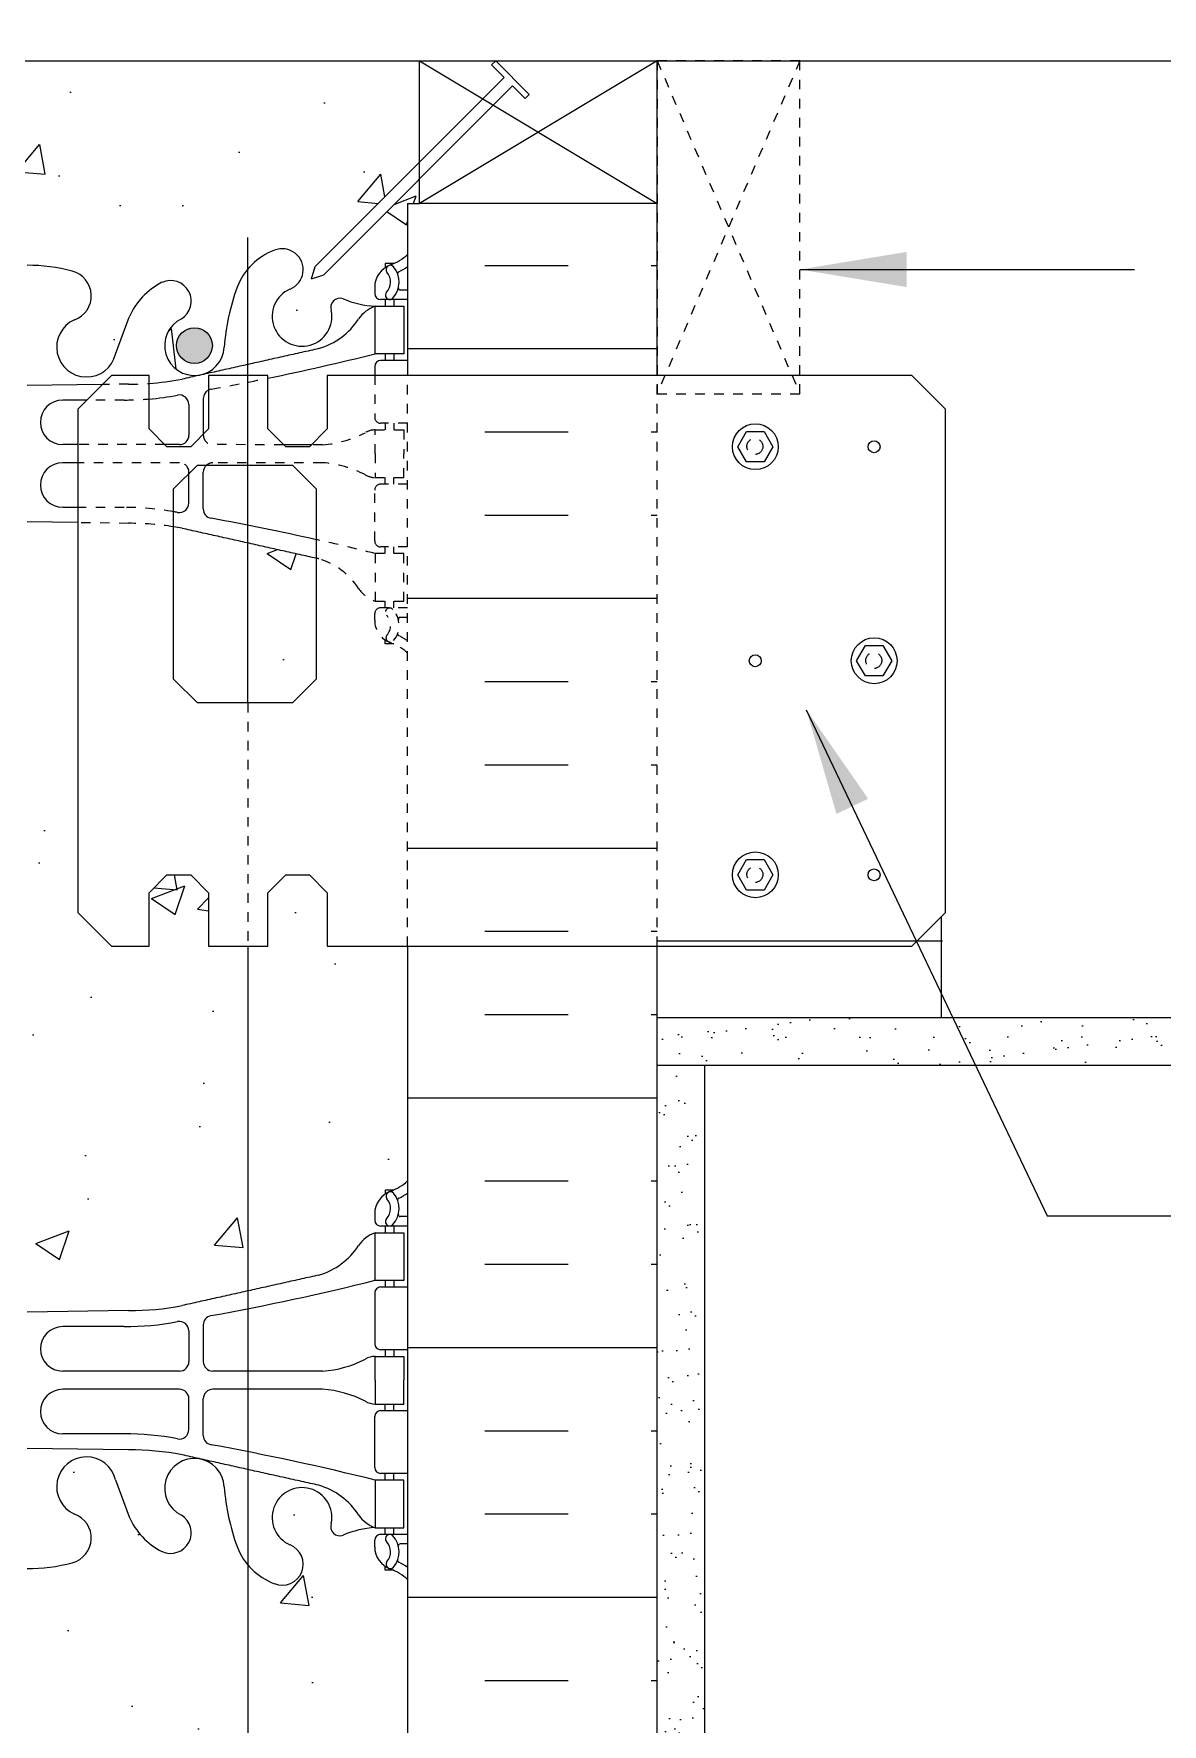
# Model space of a CAD drawing. Header units: inches. Extents: x -46.4 to 2.8, y 130.3 to 208.3.
# Drawn here: x -20.28 to -8.41, y 151.99 to 169.75 of the extents above; entities that cross this region are included whole.
import ezdxf

# ---------------------------------------------------------------- set-up
doc = ezdxf.new("R2010")
doc.units = ezdxf.units.IN
doc.header["$LTSCALE"] = 0.5
doc.header["$MEASUREMENT"] = 0
doc.linetypes.add('DASHED2', pattern=[0.375, 0.25, -0.125])
doc.linetypes.add('HIDDEN2', pattern=[0.1875, 0.125, -0.0625])
for name, color, linetype in [('HATCH', 12, 'Continuous'), ('Hidden2', 12, 'HIDDEN2'), ('LINE18', 9, 'Continuous'), ('line25', 2, 'Continuous'), ('LINE3', 3, 'Continuous'), ('LINE50', 5, 'Continuous'), ('LINE9', 9, 'Continuous'), ('TEXT', 4, 'Continuous'), ('Web_Edge', 9, 'Continuous')]:
    doc.layers.add(name, color=color, linetype=linetype)
doc.styles.add('DIM', font='romans.shx', dxfattribs={"width": 0.7})
doc.dimstyles.new('ext_12', dxfattribs={"dimscale": 12, "dimtxt": 0.09375, "dimasz": 0.09375, "dimexe": 0.09375, "dimexo": 0.0625, "dimgap": 0.0625, "dimtad": 1, "dimdec": 1, "dimzin": 3, "dimdsep": 46, "dimlunit": 4, "dimtxsty": 'DIM', "dimcen": 0.09, "dimdle": 0.09375, "dimclrt": 4, "dimadec": 0, "dimazin": 0, "dimtfac": 1, "dimtdec": 1, "dimtmove": 2, "dimatfit": 3, "dimfxl": 1, "dimfrac": 2, "dimtolj": 1, "dimtzin": 0, "dimarcsym": 0})

msp = doc.modelspace()

# ---------------------------------------------------------------- hatches: boundary and pattern name
at = {"layer": 'HATCH'}
h = msp.add_hatch(dxfattribs=at)
h.set_pattern_fill('AR-CONC', color=256, scale=0.5)
edge = h.paths.add_edge_path()
edge.add_line((-16.348, 207.33), (-19.285, 207.33))
edge.add_line((-19.285, 207.33), (-20.285, 206.33))
edge.add_line((-20.285, 206.33), (-20.285, 208.33))
edge.add_line((-20.285, 208.33), (-21.285, 207.33))
edge.add_line((-21.285, 207.33), (-24.348, 207.33))
edge.add_line((-24.348, 207.33), (-24.348, 204.557))
edge.add_arc((-24.002, 204.918), 0.5, 226.2109, 246.4218)
edge.add_line((-24.202, 204.46), (-24.112, 204.46))
edge.add_line((-24.112, 204.46), (-24.112, 204.418))
edge.add_arc((-24.252, 204.211), 0.25, 0, 55.9442, ccw=False)
edge.add_line((-24.002, 204.211), (-24.002, 204.143))
edge.add_arc((-24.064, 204.143), 0.0625, -90, 0, ccw=False)
edge.add_line((-24.064, 204.081), (-24.112, 204.081))
edge.add_line((-24.112, 204.081), (-24.112, 204.011))
edge.add_line((-24.112, 204.011), (-24.007, 204.011))
edge.add_arc((-24.129, 203.668), 0.364, 34.9775, 70.3387, ccw=False)
edge.add_arc((-23.206, 204.279), 0.743, 212.7919, 253.8107)
edge.add_spline(control_points=[(-23.413, 203.565), (-21.976, 203.245)], knot_values=[0, 0, 1, 1], degree=1, periodic=0)
edge.add_arc((-21.419, 206.177), 2.984, 259.2546, 270.0995)
edge.add_line((-21.414, 203.193), (-20.348, 203.177))
edge.add_line((-20.348, 203.177), (-19.281, 203.193))
edge.add_arc((-19.276, 206.177), 2.984, 269.9005, 280.7454)
edge.add_spline(control_points=[(-18.72, 203.245), (-17.282, 203.565)], knot_values=[0, 0, 1, 1], degree=1, periodic=0)
edge.add_arc((-17.489, 204.279), 0.743, 286.1893, 327.2081)
edge.add_arc((-16.566, 203.668), 0.364, 109.6613, 145.0225, ccw=False)
edge.add_line((-16.689, 204.011), (-16.584, 204.011))
edge.add_line((-16.584, 204.011), (-16.584, 204.081))
edge.add_line((-16.584, 204.081), (-16.631, 204.081))
edge.add_arc((-16.631, 204.143), 0.0625, 180, 270, ccw=False)
edge.add_line((-16.694, 204.143), (-16.694, 204.211))
edge.add_arc((-16.444, 204.211), 0.25, 124.0558, 180, ccw=False)
edge.add_line((-16.584, 204.418), (-16.584, 204.46))
edge.add_line((-16.584, 204.46), (-16.494, 204.46))
edge.add_arc((-16.694, 204.918), 0.5, 293.5782, 313.7891)
edge.add_line((-16.348, 204.557), (-16.348, 207.33))
h.paths.add_polyline_path([(-16.348, 200.365, 0.088416), (-16.494, 200.462), (-16.584, 200.462), (-16.584, 200.504, -0.249069), (-16.694, 200.711), (-16.694, 200.778, -0.414214), (-16.631, 200.841), (-16.584, 200.841), (-16.584, 200.911), (-16.689, 200.911, 0.087457), (-17.026, 200.832, -0.638777), (-17.151, 200.956, 2.087231), (-17.585, 200.731, -1), (-17.748, 200.322, -0.21345), (-18.14, 200.711, -0.068226), (-18.276, 201.339, 1.753171), (-18.727, 201.043, -0.940793), (-18.93, 200.659, -0.173075), (-19.276, 201.026), (-19.419, 201.413, 1.612474), (-19.85, 201.053, -0.734872), (-19.874, 200.542, -0.068475), (-20.348, 200.48, -0.068475), (-20.822, 200.542, -0.734872), (-20.845, 201.053, 1.612474), (-21.276, 201.413), (-21.419, 201.026, -0.173075), (-21.765, 200.659, -0.940793), (-21.969, 201.043, 1.753171), (-22.419, 201.339, -0.068226), (-22.555, 200.711, -0.21345), (-22.947, 200.322, -1), (-23.111, 200.731, 2.087231), (-23.545, 200.956, -0.638777), (-23.67, 200.832, 0.087457), (-24.007, 200.911), (-24.112, 200.911), (-24.112, 200.841), (-24.064, 200.841, -0.414214), (-24.002, 200.778), (-24.002, 200.711, -0.249069), (-24.112, 200.504), (-24.112, 200.462), (-24.202, 200.462, 0.088416), (-24.348, 200.365), (-24.348, 198.33), (-24.348, 196.296, 0.088416), (-24.202, 196.199), (-24.112, 196.199), (-24.112, 196.157, -0.249069), (-24.002, 195.95), (-24.002, 195.882, -0.414214), (-24.064, 195.82), (-24.112, 195.82), (-24.112, 195.75), (-24.007, 195.75, 0.087457), (-23.67, 195.828, -0.638777), (-23.545, 195.705, 2.087231), (-23.111, 195.93, -1), (-22.947, 196.338, -0.21345), (-22.555, 195.949, -0.068226), (-22.419, 195.321, 1.753171), (-21.969, 195.618, -0.940793), (-21.765, 196.001, -0.173075), (-21.419, 195.634), (-21.276, 195.248, 1.612474), (-20.845, 195.607, -0.734872), (-20.822, 196.118, -0.068475), (-20.348, 196.18, -0.068475), (-19.874, 196.118, -0.734872), (-19.85, 195.607, 1.612474), (-19.419, 195.248), (-19.276, 195.634, -0.173075), (-18.93, 196.001, -0.940793), (-18.727, 195.618, 1.753171), (-18.276, 195.321, -0.068226), (-18.14, 195.949, -0.21345), (-17.748, 196.338, -1), (-17.585, 195.93, 2.087231), (-17.151, 195.705, -0.638777), (-17.026, 195.828, 0.087457), (-16.689, 195.75), (-16.584, 195.75), (-16.584, 195.82), (-16.631, 195.82, -0.414214), (-16.694, 195.882), (-16.694, 195.95, -0.249069), (-16.584, 196.157), (-16.584, 196.199), (-16.494, 196.199, 0.088416), (-16.348, 196.296), (-16.348, 198.33)])
edge = h.paths.add_edge_path()
edge.add_arc((-16.694, 191.743), 0.5, 46.2109, 66.4218)
edge.add_line((-16.494, 192.201), (-16.584, 192.201))
edge.add_line((-16.584, 192.201), (-16.584, 192.243))
edge.add_arc((-16.444, 192.45), 0.25, 180, 235.9442, ccw=False)
edge.add_line((-16.694, 192.45), (-16.694, 192.517))
edge.add_arc((-16.631, 192.517), 0.0625, 90, 180, ccw=False)
edge.add_line((-16.631, 192.58), (-16.584, 192.58))
edge.add_line((-16.584, 192.58), (-16.584, 192.65))
edge.add_line((-16.584, 192.65), (-16.689, 192.65))
edge.add_arc((-16.566, 192.992), 0.364, 214.9775, 250.3387, ccw=False)
edge.add_arc((-17.489, 192.381), 0.743, 32.7919, 73.8107)
edge.add_spline(control_points=[(-17.282, 193.095), (-18.72, 193.416)], knot_values=[0, 0, 1, 1], degree=1, periodic=0)
edge.add_arc((-19.276, 190.484), 2.984, 79.2546, 90.0995)
edge.add_line((-19.281, 193.468), (-20.348, 193.484))
edge.add_line((-20.348, 193.484), (-21.414, 193.468))
edge.add_arc((-21.419, 190.484), 2.984, 89.9005, 100.7454)
edge.add_spline(control_points=[(-21.976, 193.416), (-23.413, 193.095)], knot_values=[0, 0, 1, 1], degree=1, periodic=0)
edge.add_arc((-23.206, 192.381), 0.743, 106.1893, 147.2081)
edge.add_arc((-24.129, 192.992), 0.364, 289.6613, 325.0225, ccw=False)
edge.add_line((-24.007, 192.65), (-24.112, 192.65))
edge.add_line((-24.112, 192.65), (-24.112, 192.58))
edge.add_line((-24.112, 192.58), (-24.064, 192.58))
edge.add_arc((-24.064, 192.517), 0.0625, 0, 90, ccw=False)
edge.add_line((-24.002, 192.517), (-24.002, 192.45))
edge.add_arc((-24.252, 192.45), 0.25, 304.0558, 360, ccw=False)
edge.add_line((-24.112, 192.243), (-24.112, 192.201))
edge.add_line((-24.112, 192.201), (-24.202, 192.201))
edge.add_arc((-24.002, 191.743), 0.5, 113.5782, 133.7891)
edge.add_line((-24.348, 192.103), (-24.348, 189.33))
edge.add_line((-24.348, 189.33), (-22.723, 189.33))
edge.add_line((-22.723, 189.33), (-22.723, 189.38))
edge.add_line((-22.723, 189.38), (-20.773, 189.38))
edge.add_arc((-20.773, 189.505), 0.125, 270, 360)
edge.add_line((-20.648, 189.505), (-20.648, 189.58))
edge.add_arc((-20.348, 189.58), 0.3, 0, 180, ccw=False)
edge.add_line((-20.048, 189.58), (-20.048, 189.505))
edge.add_arc((-19.923, 189.505), 0.125, 180, 270)
edge.add_line((-19.923, 189.38), (-17.973, 189.38))
edge.add_line((-17.973, 189.38), (-17.973, 189.33))
edge.add_line((-17.973, 189.33), (-16.348, 189.33))
edge.add_line((-16.348, 189.33), (-16.348, 192.103))
h.paths.add_polyline_path([(-16.223, 169.471), (-24.473, 169.471), (-24.473, 168.405), (-23.377, 167.309), (-23.336, 167.18), (-23.465, 167.22), (-24.473, 168.228), (-24.473, 167.971), (-24.348, 167.971), (-24.348, 167.436, 0.088416), (-24.202, 167.339), (-24.112, 167.339), (-24.112, 167.297, -0.249069), (-24.002, 167.09), (-24.002, 167.023, -0.414214), (-24.064, 166.96), (-24.112, 166.96), (-24.112, 166.89), (-24.007, 166.89, 0.087457), (-23.67, 166.969, -0.638777), (-23.545, 166.846, 2.087231), (-23.111, 167.07, -1), (-22.947, 167.479, -0.21345), (-22.555, 167.09, -0.068226), (-22.419, 166.462, 1.753171), (-21.969, 166.758, -0.940793), (-21.765, 167.142, -0.173075), (-21.419, 166.775), (-21.276, 166.388, 1.612474), (-20.845, 166.748, -0.734872), (-20.822, 167.259, -0.068475), (-20.348, 167.321, -0.068475), (-19.874, 167.259, -0.734872), (-19.85, 166.748, 1.612474), (-19.419, 166.388), (-19.276, 166.775, -0.173075), (-18.93, 167.142, -0.940793), (-18.727, 166.758, 1.753171), (-18.276, 166.462, -0.068226), (-18.14, 167.09, -0.21345), (-17.748, 167.479, -1), (-17.585, 167.07, 2.087231), (-17.151, 166.846, -0.638777), (-17.026, 166.969, 0.087457), (-16.689, 166.89), (-16.584, 166.89), (-16.584, 166.96), (-16.631, 166.96, -0.414214), (-16.694, 167.023), (-16.694, 167.09, -0.249069), (-16.584, 167.297), (-16.584, 167.339), (-16.494, 167.339, 0.088416), (-16.348, 167.436), (-16.348, 167.971), (-16.223, 167.971), (-16.223, 168.228), (-17.23, 167.22), (-17.359, 167.18), (-17.319, 167.309), (-16.223, 168.405)])
edge = h.paths.add_edge_path()
edge.add_line((-19.817, 164.616), (-20.348, 164.624))
edge.add_line((-20.348, 164.624), (-21.414, 164.608))
edge.add_arc((-21.419, 161.625), 2.984, 89.9005, 100.7454)
edge.add_spline(control_points=[(-21.976, 164.556), (-23.413, 164.236)], knot_values=[0, 0, 1, 1], degree=1, periodic=0)
edge.add_arc((-23.206, 163.522), 0.743, 106.1893, 147.2081)
edge.add_arc((-24.129, 164.133), 0.364, 289.6613, 325.0225, ccw=False)
edge.add_line((-24.007, 163.79), (-24.112, 163.79))
edge.add_line((-24.112, 163.79), (-24.112, 163.72))
edge.add_line((-24.112, 163.72), (-24.064, 163.72))
edge.add_arc((-24.064, 163.658), 0.0625, 0, 90, ccw=False)
edge.add_line((-24.002, 163.658), (-24.002, 163.59))
edge.add_arc((-24.252, 163.59), 0.25, 304.0558, 360, ccw=False)
edge.add_line((-24.112, 163.383), (-24.112, 163.341))
edge.add_line((-24.112, 163.341), (-24.202, 163.341))
edge.add_arc((-24.002, 162.883), 0.5, 113.5782, 133.7891)
edge.add_line((-24.348, 163.244), (-24.348, 157.698))
edge.add_arc((-24.002, 158.059), 0.5, 226.2109, 246.4218)
edge.add_line((-24.202, 157.6), (-24.112, 157.6))
edge.add_line((-24.112, 157.6), (-24.112, 157.559))
edge.add_arc((-24.252, 157.351), 0.25, 0, 55.9442, ccw=False)
edge.add_line((-24.002, 157.351), (-24.002, 157.284))
edge.add_arc((-24.064, 157.284), 0.0625, -90, 0, ccw=False)
edge.add_line((-24.064, 157.221), (-24.112, 157.221))
edge.add_line((-24.112, 157.221), (-24.112, 157.151))
edge.add_line((-24.112, 157.151), (-24.007, 157.151))
edge.add_arc((-24.129, 156.809), 0.364, 34.9775, 70.3387, ccw=False)
edge.add_arc((-23.206, 157.42), 0.743, 212.7919, 253.8107)
edge.add_spline(control_points=[(-23.413, 156.706), (-21.976, 156.386)], knot_values=[0, 0, 1, 1], degree=1, periodic=0)
edge.add_arc((-21.419, 159.317), 2.984, 259.2546, 270.0995)
edge.add_line((-21.414, 156.333), (-20.348, 156.318))
edge.add_line((-20.348, 156.318), (-19.281, 156.333))
edge.add_arc((-19.276, 159.317), 2.984, 269.9005, 280.7454)
edge.add_spline(control_points=[(-18.72, 156.386), (-17.282, 156.706)], knot_values=[0, 0, 1, 1], degree=1, periodic=0)
edge.add_arc((-17.489, 157.42), 0.743, 286.1893, 327.2081)
edge.add_arc((-16.566, 156.809), 0.364, 109.6613, 145.0225, ccw=False)
edge.add_line((-16.689, 157.151), (-16.584, 157.151))
edge.add_line((-16.584, 157.151), (-16.584, 157.221))
edge.add_line((-16.584, 157.221), (-16.631, 157.221))
edge.add_arc((-16.631, 157.284), 0.0625, 180, 270, ccw=False)
edge.add_line((-16.694, 157.284), (-16.694, 157.351))
edge.add_arc((-16.444, 157.351), 0.25, 124.0558, 180, ccw=False)
edge.add_line((-16.584, 157.559), (-16.584, 157.6))
edge.add_line((-16.584, 157.6), (-16.494, 157.6))
edge.add_arc((-16.694, 158.059), 0.5, 293.5782, 313.7891)
edge.add_line((-16.348, 157.698), (-16.348, 160.164))
edge.add_line((-16.348, 160.164), (-17.192, 160.164))
edge.add_line((-17.192, 160.164), (-17.192, 160.726))
edge.add_line((-17.192, 160.726), (-17.379, 160.914))
edge.add_line((-17.379, 160.914), (-17.629, 160.914))
edge.add_line((-17.629, 160.914), (-17.817, 160.726))
edge.add_line((-17.817, 160.726), (-17.817, 160.164))
edge.add_line((-17.817, 160.164), (-18.442, 160.164))
edge.add_line((-18.442, 160.164), (-18.442, 160.726))
edge.add_line((-18.442, 160.726), (-18.629, 160.914))
edge.add_line((-18.629, 160.914), (-18.879, 160.914))
edge.add_line((-18.879, 160.914), (-19.067, 160.726))
edge.add_line((-19.067, 160.726), (-19.067, 160.164))
edge.add_line((-19.067, 160.164), (-19.463, 160.164))
edge.add_line((-19.463, 160.164), (-19.817, 160.517))
edge.add_line((-19.817, 160.517), (-19.817, 164.616))
edge = h.paths.add_edge_path(flags=17)
edge.add_spline(control_points=[(-17.308, 164.241), (-18.72, 164.556)], knot_values=[0.01781, 0.01781, 1, 1], degree=1, periodic=0)
edge.add_arc((-19.276, 161.625), 2.984, 79.2546, 80.9725)
edge.add_line((-18.808, 164.572), (-18.808, 162.971))
edge.add_line((-18.808, 162.971), (-18.558, 162.721))
edge.add_line((-18.558, 162.721), (-17.558, 162.721))
edge.add_line((-17.558, 162.721), (-17.308, 162.971))
edge.add_line((-17.308, 162.971), (-17.308, 164.241))
h.paths.add_polyline_path([(-16.348, 153.505, 0.088416), (-16.494, 153.603), (-16.584, 153.603), (-16.584, 153.644, -0.249069), (-16.694, 153.851), (-16.694, 153.919, -0.414214), (-16.631, 153.981), (-16.584, 153.981), (-16.584, 154.051), (-16.689, 154.051, 0.085348), (-17.018, 153.976, -0.669601), (-17.151, 154.096, 2.087231), (-17.585, 153.871, -1), (-17.748, 153.463, -0.21345), (-18.14, 153.852, -0.068226), (-18.276, 154.48, 1.753171), (-18.727, 154.183, -0.940793), (-18.93, 153.8, -0.173075), (-19.276, 154.167), (-19.419, 154.554, 1.612474), (-19.85, 154.194, -0.734872), (-19.874, 153.683, -0.068475), (-20.348, 153.621, -0.068475), (-20.822, 153.683, -0.734872), (-20.845, 154.194, 1.612474), (-21.276, 154.554), (-21.419, 154.167, -0.173075), (-21.765, 153.8, -0.940793), (-21.969, 154.183, 1.753171), (-22.419, 154.48, -0.068226), (-22.555, 153.852, -0.21345), (-22.947, 153.463, -1), (-23.111, 153.871, 2.087231), (-23.545, 154.096, -0.669601), (-23.677, 153.976, 0.085348), (-24.007, 154.051), (-24.112, 154.051), (-24.112, 153.981), (-24.064, 153.981, -0.414214), (-24.002, 153.919), (-24.002, 153.851, -0.249069), (-24.112, 153.644), (-24.112, 153.603), (-24.202, 153.603, 0.088416), (-24.348, 153.505), (-24.348, 151.471), (-24.348, 149.436, 0.088416), (-24.202, 149.339), (-24.112, 149.339), (-24.112, 149.297, -0.249069), (-24.002, 149.09), (-24.002, 149.023, -0.414214), (-24.064, 148.96), (-24.112, 148.96), (-24.112, 148.89), (-24.007, 148.89, 0.085348), (-23.677, 148.966, -0.669601), (-23.545, 148.846, 2.087231), (-23.111, 149.07, -1), (-22.947, 149.479, -0.21345), (-22.555, 149.09, -0.068226), (-22.419, 148.462, 1.753171), (-21.969, 148.758, -0.940793), (-21.765, 149.142, -0.173075), (-21.419, 148.775), (-21.276, 148.388, 1.612474), (-20.845, 148.748, -0.734872), (-20.822, 149.259, -0.068475), (-20.348, 149.321, -0.068475), (-19.874, 149.259, -0.734872), (-19.85, 148.748, 1.612474), (-19.419, 148.388), (-19.276, 148.775, -0.173075), (-18.93, 149.142, -0.940793), (-18.727, 148.758, 1.753171), (-18.276, 148.462, -0.068226), (-18.14, 149.09, -0.21345), (-17.748, 149.479, -1), (-17.585, 149.07, 2.087231), (-17.151, 148.846, -0.669601), (-17.018, 148.966, 0.085348), (-16.689, 148.89), (-16.584, 148.89), (-16.584, 148.96), (-16.631, 148.96, -0.414214), (-16.694, 149.023), (-16.694, 149.09, -0.249069), (-16.584, 149.297), (-16.584, 149.339), (-16.494, 149.339, 0.088416), (-16.348, 149.436), (-16.348, 151.471)])
h = msp.add_hatch(dxfattribs=at)
h.set_pattern_fill('AR-CONC', color=256, scale=0.5, style=0)
h.paths.add_polyline_path([(-17.192, 160.726), (-17.379, 160.914), (-17.629, 160.914), (-17.817, 160.726), (-17.817, 160.164), (-18.027, 160.164), (-18.027, 158.715), (-17.136, 159.132, 0.291097), (-16.848, 159.585), (-16.848, 160.159), (-16.851, 160.164), (-17.192, 160.164)], flags=17)
h = msp.add_hatch(dxfattribs=at)
h.set_pattern_fill('AR-SAND', color=256, scale=0.25, style=0)
h.set_pattern_definition([(37.5, (-124.8178, 39.0434), (-0.0157483, 0.4817059), [0, -0.38, 0, -0.425, 0, -0.40625]), (7.5, (-124.8178, 39.0434), (0.4424442, 0.7055365), [0, -0.205, 0, -0.3425, 0, -0.13125]), (327.5, (-125.1253, 39.0434), (0.7785355, 0.0014148), [0, -0.125, 0, -0.45, 0, -0.5875]), (317.5, (-125.1253, 39.0434), (0.7515317, 0.219419), [0, -0.0625, 0, -0.295, 0, -0.3375])])
h.paths.add_polyline_path([(-4.31, 158.914), (-4.31, 159.414), (-13.732, 159.414), (-13.732, 158.914)])
h = msp.add_hatch(dxfattribs=at)
h.set_pattern_fill('AR-SAND', color=256, scale=0.25, style=0)
h.set_pattern_definition([(37.5, (53.24594, -24.30398), (-0.01574834, 0.48170594), [0, -0.38, 0, -0.425, 0, -0.40625]), (7.5, (53.24594, -24.304), (0.4424442, 0.7055365), [0, -0.205, 0, -0.3425, 0, -0.13125]), (327.5, (52.93844, -24.30398), (0.7785355, 0.0014148), [0, -0.125, 0, -0.45, 0, -0.5875]), (317.5, (52.93844, -24.304), (0.7515317, 0.219419), [0, -0.0625, 0, -0.295, 0, -0.3375])])
h.paths.add_polyline_path([(-13.223, 158.914), (-13.723, 158.914), (-13.723, 151.471), (-13.723, 143.726), (-13.223, 143.726)])
at = {"layer": 'LINE3'}
for points in [[(-18.402, 166.477, 1), (-18.777, 166.477, 1)], [(-18.777, 166.477, 1), (-18.402, 166.477, 1)]]:
    msp.add_hatch(color=256, dxfattribs=at).paths.add_polyline_path(points)

# ---------------------------------------------------------------- linework, layer by layer
at = {"layer": 'HATCH'}
for p, q in [((-13.723, 169.471), (-16.223, 167.971)), ((-16.223, 169.471), (-13.723, 167.971)), ((-14.66, 167.317), (-15.535, 167.317)), ((-13.723, 167.317), (-13.785, 167.317)), ((-13.723, 166.442), (-16.348, 166.442)), ((-18.027, 165.221), (-18.027, 166.164)), ((-14.66, 165.567), (-15.535, 165.567)), ((-13.723, 165.567), (-13.785, 165.567)), ((-14.66, 164.692), (-15.535, 164.692)), ((-13.723, 164.692), (-13.785, 164.692)), ((-13.723, 163.817), (-16.348, 163.817)), ((-14.66, 162.942), (-15.535, 162.942)), ((-13.723, 162.942), (-13.785, 162.942)), ((-14.66, 162.067), (-15.535, 162.067)), ((-13.723, 162.067), (-13.785, 162.067)), ((-13.723, 161.192), (-16.348, 161.192)), ((-14.66, 160.317), (-15.535, 160.317)), ((-13.723, 160.317), (-13.785, 160.317)), ((-14.66, 159.442), (-15.535, 159.442)), ((-13.723, 159.442), (-13.785, 159.442)), ((-13.723, 158.567), (-16.348, 158.567)), ((-14.66, 157.692), (-15.535, 157.692)), ((-13.723, 157.692), (-13.785, 157.692)), ((-14.66, 156.817), (-15.535, 156.817)), ((-13.723, 156.817), (-13.785, 156.817)), ((-13.723, 155.942), (-16.348, 155.942)), ((-14.66, 155.067), (-15.535, 155.067)), ((-13.723, 155.067), (-13.785, 155.067)), ((-14.66, 154.192), (-15.535, 154.192)), ((-13.723, 154.192), (-13.785, 154.192)), ((-13.723, 153.317), (-16.348, 153.317)), ((-14.66, 152.442), (-15.535, 152.442)), ((-13.723, 152.442), (-13.785, 152.442))]:
    msp.add_line(p, q, dxfattribs=at)
at = {"layer": 'HATCH', "linetype": 'HIDDEN2'}
msp.add_line((-18.027, 162.721), (-18.027, 160.164), dxfattribs=at)
at = {"layer": 'Hidden2'}
for p, q in [((-16.694, 166.164), (-16.694, 165.723)), ((-19.281, 166.072), (-19.559, 166.068)), ((-19.328, 165.904), (-19.723, 165.904)), ((-16.348, 165.66), (-16.631, 165.66)), ((-16.584, 165.66), (-16.584, 165.59)), ((-16.494, 165.66), (-16.494, 165.59)), ((-18.901, 165.436), (-19.817, 165.436)), ((-17.651, 165.435), (-18.396, 165.436)), ((-17.241, 165.435), (-17.358, 165.435)), ((-18.748, 165.245), (-19.817, 165.245)), ((-17.241, 165.246), (-18.396, 165.245)), ((-16.584, 165.02), (-16.584, 165.09)), ((-16.494, 165.02), (-16.494, 165.09)), ((-16.694, 164.423), (-16.694, 164.958)), ((-16.348, 165.02), (-16.631, 165.02)), ((-19.328, 164.776), (-19.817, 164.776)), ((-19.281, 164.608), (-19.817, 164.616)), ((-16.348, 164.36), (-16.631, 164.36)), ((-16.584, 164.29), (-16.584, 164.36)), ((-16.494, 164.29), (-16.494, 164.36)), ((-16.694, 163.59), (-16.694, 163.658)), ((-16.348, 163.72), (-16.631, 163.72)), ((-16.584, 163.72), (-16.584, 163.79)), ((-16.494, 163.72), (-16.494, 163.79)), ((-16.348, 163.62), (-16.426, 163.62)), ((-16.584, 163.341), (-16.584, 163.383)), ((-16.494, 163.341), (-16.584, 163.341))]:
    msp.add_line(p, q, dxfattribs=at)
at = {"layer": 'Hidden2', "linetype": 'HIDDEN2'}
msp.add_line((-18.027, 162.721), (-18.027, 160.164), dxfattribs=at)
at = {"layer": 'Hidden2'}
for points in [[(-16.689, 165.34), (-16.689, 165.59), (-16.389, 165.59), (-16.389, 165.34)], [(-16.689, 165.34), (-16.689, 165.09), (-16.389, 165.09), (-16.389, 165.34)]]:
    msp.add_lwpolyline(points, dxfattribs=at)
msp.add_lwpolyline([(-16.389, 164.29), (-16.689, 164.29), (-16.689, 163.79), (-16.389, 163.79)], close=True, dxfattribs=at)
for centre, radius, start, end in [((-19.274, 168.996), 2.924, 269.8585, 274.0621), ((-23.497, 193.811), 28.253, 280.3657, 281.599), ((-19.323, 168.881), 2.976, 269.8942, 274.9391), ((-16.631, 165.723), 0.0625, 180, 270), ((-18.396, 165.536), 0.0999, 179.966, 269.9953), ((-17.326, 166.591), 1.16, 274.1968, 297.4156), ((-16.685, 165.372), 0.219, 91.08, 119.5063), ((-18.748, 165.145), 0.1, 0, 90), ((-18.396, 165.145), 0.1, 90.0388, 130.641), ((-17.326, 164.089), 1.16, 62.5844, 85.8032), ((-16.685, 165.309), 0.219, 240.4937, 268.92), ((-16.631, 164.958), 0.0625, 90, 180), ((-19.323, 161.792), 2.984, 80.051, 90.0995), ((-19.276, 161.625), 2.984, 80.9725, 90.0995), ((-23.499, 136.862), 28.262, 76.0554, 77.3449), ((-16.631, 164.423), 0.0625, 180, 270), ((-17.489, 163.522), 0.743, 32.7919, 73.8107), ((-16.566, 164.133), 0.364, 214.9775, 250.3387), ((-16.631, 163.658), 0.0625, 90, 180), ((-16.536, 163.674), 0.045, 42.4609, 222.4609), ((-16.687, 163.536), 0.25, 320.1145, 42.4609), ((-16.444, 163.59), 0.25, 180, 250.5288), ((-16.687, 163.536), 0.16, 320.0001, 42.4609), ((-16.426, 163.601), 0.0196, 89.4032, 195.4901), ((-16.53, 163.405), 0.045, 141.448, 319.1879), ((-16.694, 162.883), 0.5, 46.2109, 70.5288), ((-16.432, 163.446), 0.021, 163.464, 243.9957), ((-16.694, 162.883), 0.6, 54.7832, 65.0748)]:
    msp.add_arc(centre, radius, start, end, dxfattribs=at)
msp.add_open_spline([(-17.282, 164.236), (-17.308, 164.241)], degree=1, dxfattribs=at)
at = {"layer": 'LINE18'}
for p, q in [((-15.421, 169.471), (-15.465, 169.427)), ((-15.333, 169.294), (-17.319, 167.309)), ((-15.245, 169.206), (-17.23, 167.22)), ((-15.068, 169.118), (-15.112, 169.074)), ((-17.359, 167.18), (-17.319, 167.309)), ((-17.359, 167.18), (-17.23, 167.22))]:
    msp.add_line(p, q, dxfattribs=at)
for points in [[(-15.333, 169.294), (-15.465, 169.427)], [(-15.068, 169.118), (-15.421, 169.471)], [(-15.245, 169.206), (-15.112, 169.074)]]:
    msp.add_lwpolyline(points, dxfattribs=at)
at = {"layer": 'line25'}
for p, q in [((-16.348, 167.971), (-16.348, 166.164)), ((-16.348, 167.971), (-16.223, 167.971)), ((-10.732, 159.414), (-10.732, 160.477)), ((-16.348, 160.164), (-16.348, 151.471)), ((-13.723, 160.221), (-10.723, 160.221)), ((-13.732, 159.414), (-4.31, 159.414))]:
    msp.add_line(p, q, dxfattribs=at)
for points in [[(-19.817, 165.81), (-19.817, 160.517), (-19.463, 160.164), (-19.067, 160.164), (-19.067, 160.726), (-18.879, 160.914), (-18.629, 160.914), (-18.442, 160.726), (-18.442, 160.164), (-17.817, 160.164), (-17.817, 160.726), (-17.629, 160.914), (-17.379, 160.914), (-17.192, 160.726), (-17.192, 160.164), (-11.045, 160.164), (-10.692, 160.517), (-10.692, 165.81), (-11.045, 166.164), (-17.192, 166.164), (-17.192, 165.601), (-17.379, 165.414), (-17.629, 165.414), (-17.817, 165.601), (-17.817, 166.164), (-18.442, 166.164), (-18.442, 165.601), (-18.629, 165.414), (-18.879, 165.414), (-19.067, 165.601), (-19.067, 166.164), (-19.463, 166.164)], [(-18.558, 162.721), (-18.808, 162.971), (-18.808, 164.971), (-18.558, 165.221), (-17.558, 165.221), (-17.308, 164.971), (-17.308, 162.971), (-17.558, 162.721)]]:
    msp.add_lwpolyline(points, close=True, dxfattribs=at)
at = {"layer": 'LINE3'}
for p, q in [((-18.027, 166.164), (-18.027, 167.614)), ((-18.027, 162.721), (-18.027, 165.221)), ((-18.027, 160.164), (-18.027, 143.726))]:
    msp.add_line(p, q, dxfattribs=at)
msp.add_circle((-18.589, 166.477), 0.188, dxfattribs=at)
msp.add_circle((-18.589, 166.477), 0.188, dxfattribs=at)
at = {"layer": 'LINE50'}
for p, q in [((-29.473, 169.471), (-13.723, 169.471)), ((-13.723, 169.471), (-4.301, 169.471)), ((-13.723, 166.164), (-13.723, 167.971)), ((-13.723, 151.471), (-13.723, 160.164))]:
    msp.add_line(p, q, dxfattribs=at)
at = {"layer": 'LINE9'}
for p, q in [((-16.223, 167.971), (-16.223, 169.471)), ((-13.723, 167.971), (-13.723, 169.471)), ((-13.723, 167.971), (-16.223, 167.971)), ((-13.732, 158.914), (-4.31, 158.914)), ((-13.223, 143.726), (-13.223, 158.914))]:
    msp.add_line(p, q, dxfattribs=at)
at = {"layer": 'LINE9', "linetype": 'HIDDEN2'}
for p, q in [((-13.723, 169.471), (-12.223, 165.971)), ((-12.223, 169.471), (-13.723, 165.971)), ((-16.348, 160.164), (-16.348, 166.164)), ((-13.723, 160.164), (-13.723, 166.164))]:
    msp.add_line(p, q, dxfattribs=at)
msp.add_lwpolyline([(-13.723, 165.971), (-12.223, 165.971), (-12.223, 169.471), (-13.723, 169.471)], close=True, dxfattribs=at)
at = {"layer": 'LINE9'}
for points in [[(-12.599, 165.574), (-12.507, 165.414), (-12.599, 165.254), (-12.784, 165.254), (-12.876, 165.414), (-12.784, 165.574)], [(-11.349, 163.324), (-11.257, 163.164), (-11.349, 163.004), (-11.534, 163.004), (-11.626, 163.164), (-11.534, 163.324)], [(-12.599, 161.074), (-12.507, 160.914), (-12.599, 160.754), (-12.784, 160.754), (-12.876, 160.914), (-12.784, 161.074)]]:
    msp.add_lwpolyline(points, close=True, dxfattribs=at)
for centre, radius in [((-12.691, 165.414), 0.241), ((-11.442, 165.414), 0.0625), ((-11.441, 163.164), 0.241), ((-12.692, 163.164), 0.0625), ((-12.691, 160.914), 0.241), ((-11.442, 160.914), 0.0625)]:
    msp.add_circle(centre, radius, dxfattribs=at)
at = {"layer": 'LINE9', "linetype": 'DASHED2'}
for centre in [(-12.696, 165.417), (-11.446, 163.167), (-12.696, 160.917)]:
    msp.add_circle(centre, 0.0843, dxfattribs=at)
at = {"layer": 'Web_Edge'}
for p, q in [((-16.494, 167.339), (-16.584, 167.339)), ((-16.584, 167.339), (-16.584, 167.297)), ((-16.694, 167.09), (-16.694, 167.023)), ((-16.348, 167.06), (-16.426, 167.06)), ((-16.348, 166.96), (-16.631, 166.96)), ((-16.584, 166.96), (-16.584, 166.89)), ((-16.494, 166.96), (-16.494, 166.89)), ((-19.419, 166.388), (-19.276, 166.775)), ((-16.348, 166.32), (-16.631, 166.32)), ((-16.584, 166.39), (-16.584, 166.32)), ((-16.494, 166.39), (-16.494, 166.32)), ((-16.694, 166.258), (-16.694, 166.164)), ((-19.559, 166.068), (-20.348, 166.056)), ((-19.723, 165.904), (-19.975, 165.904)), ((-18.648, 165.858), (-18.648, 165.536)), ((-18.496, 165.92), (-18.496, 165.547)), ((-19.817, 165.7), (-19.817, 165.699)), ((-19.817, 165.436), (-19.975, 165.436)), ((-18.748, 165.436), (-18.901, 165.436)), ((-18.496, 165.547), (-18.496, 165.536)), ((-17.358, 165.435), (-17.651, 165.435)), ((-19.817, 165.245), (-19.975, 165.245)), ((-18.648, 165.13), (-18.648, 165.145)), ((-18.648, 164.822), (-18.648, 165.13)), ((-18.496, 164.76), (-18.496, 165.145)), ((-19.817, 164.776), (-19.975, 164.776)), ((-19.817, 164.616), (-20.348, 164.624)), ((-16.494, 157.6), (-16.584, 157.6)), ((-16.584, 157.6), (-16.584, 157.559)), ((-16.694, 157.351), (-16.694, 157.284)), ((-16.348, 157.321), (-16.426, 157.321)), ((-16.348, 157.221), (-16.631, 157.221)), ((-16.584, 157.221), (-16.584, 157.151)), ((-16.494, 157.221), (-16.494, 157.151)), ((-16.348, 156.581), (-16.631, 156.581)), ((-16.584, 156.651), (-16.584, 156.581)), ((-16.494, 156.651), (-16.494, 156.581)), ((-16.694, 156.519), (-16.694, 155.984)), ((-19.281, 156.333), (-20.348, 156.318)), ((-19.328, 156.165), (-19.975, 156.165)), ((-18.648, 156.119), (-18.648, 155.797)), ((-18.496, 156.182), (-18.496, 155.797)), ((-16.348, 155.921), (-16.631, 155.921)), ((-16.584, 155.921), (-16.584, 155.851)), ((-16.494, 155.921), (-16.494, 155.851)), ((-18.748, 155.697), (-19.975, 155.697)), ((-17.241, 155.696), (-18.396, 155.697)), ((-18.748, 155.506), (-19.975, 155.506)), ((-17.241, 155.507), (-18.396, 155.506)), ((-18.648, 155.083), (-18.648, 155.406)), ((-18.496, 155.021), (-18.496, 155.406)), ((-16.584, 155.281), (-16.584, 155.351)), ((-16.494, 155.281), (-16.494, 155.351)), ((-16.694, 154.684), (-16.694, 155.219)), ((-16.348, 155.281), (-16.631, 155.281)), ((-19.328, 155.038), (-19.975, 155.038)), ((-19.281, 154.87), (-20.348, 154.885)), ((-16.348, 154.621), (-16.631, 154.621)), ((-16.584, 154.551), (-16.584, 154.621)), ((-16.494, 154.551), (-16.494, 154.621)), ((-19.419, 154.554), (-19.276, 154.167)), ((-16.694, 153.851), (-16.694, 153.919)), ((-16.348, 153.981), (-16.631, 153.981)), ((-16.584, 153.981), (-16.584, 154.051)), ((-16.494, 153.981), (-16.494, 154.051)), ((-16.348, 153.881), (-16.426, 153.881)), ((-16.584, 153.603), (-16.584, 153.644)), ((-16.494, 153.603), (-16.584, 153.603))]:
    msp.add_line(p, q, dxfattribs=at)
for points in [[(-16.389, 166.39), (-16.689, 166.39), (-16.689, 166.89), (-16.389, 166.89)], [(-16.389, 156.651), (-16.689, 156.651), (-16.689, 157.151), (-16.389, 157.151)], [(-16.389, 154.551), (-16.689, 154.551), (-16.689, 154.051), (-16.389, 154.051)]]:
    msp.add_lwpolyline(points, close=True, dxfattribs=at)
for points in [[(-16.689, 155.601), (-16.689, 155.851), (-16.389, 155.851), (-16.389, 155.601)], [(-16.689, 155.601), (-16.689, 155.351), (-16.389, 155.351), (-16.389, 155.601)]]:
    msp.add_lwpolyline(points, dxfattribs=at)
for centre, radius, start, end in [((-17.509, 166.846), 0.677, 110.6803, 158.8761), ((-17.666, 167.275), 0.22, 291.8037, 111.8037), ((-16.694, 167.797), 0.5, 289.4712, 313.7891), ((-20.336, 165.567), 1.754, 74.7082, 90.3771), ((-19.942, 167), 0.268, 289.9662, 75.2108), ((-16.444, 167.09), 0.25, 109.4712, 180), ((-16.53, 167.276), 0.045, 40.8121, 218.552), ((-16.687, 167.145), 0.16, 317.5391, 39.9999), ((-16.687, 167.145), 0.25, 317.5391, 39.8855), ((-16.432, 167.234), 0.021, 116.0043, 196.536), ((-16.694, 167.797), 0.6, 294.9252, 305.2168), ((-18.59, 166.474), 0.75, 117.0295, 156.3062), ((-18.84, 166.944), 0.217, 301.463, 114.4736), ((-15.918, 166.281), 2.365, 159.9985, 175.6105), ((-17.458, 166.784), 0.314, 113.8084, 11.4114), ((-16.536, 167.006), 0.045, 137.5391, 317.5391), ((-16.426, 167.08), 0.0196, 164.5099, 270.5968), ((-17.06, 166.878), 0.0968, 69.5669, 199.8449), ((-16.634, 167.886), 0.997, 246.8533, 266.8462), ((-16.566, 166.548), 0.364, 109.6613, 145.0225), ((-16.631, 167.023), 0.0625, 180, 270), ((-19.724, 166.461), 0.314, 113.8084, 346.5854), ((-18.589, 166.477), 0.314, 116.0652, 357.2643), ((-17.489, 167.159), 0.743, 286.1893, 327.2081), ((-23.497, 193.811), 28.253, 281.599, 283.9448), ((-16.631, 166.258), 0.0625, 90, 180), ((-19.276, 169.056), 2.984, 274.02, 280.7454), ((-18.396, 165.92), 0.1, 117.3612, 180), ((-18.396, 165.92), 0.1, 100.3657, 117.3612), ((-19.975, 165.67), 0.234, 90, 270), ((-19.323, 168.888), 2.984, 274.9328, 280.7454), ((-18.748, 165.858), 0.1, 0, 100.7454), ((-18.748, 165.536), 0.1, 270, 0), ((-19.975, 165.011), 0.234, 90, 270), ((-18.396, 165.145), 0.1, 130.641, 180), ((-19.323, 161.792), 2.984, 79.2546, 80.051), ((-18.748, 164.822), 0.1, 259.2546, 0), ((-18.396, 164.76), 0.1, 180, 259.6343), ((-19.276, 161.625), 2.984, 79.2546, 80.9725), ((-23.497, 136.87), 28.253, 77.3451, 79.6343), ((-16.694, 158.059), 0.5, 289.4712, 313.7891), ((-16.444, 157.351), 0.25, 109.4712, 180), ((-16.53, 157.537), 0.045, 40.8121, 218.552), ((-16.687, 157.406), 0.16, 317.5391, 39.9999), ((-16.687, 157.406), 0.25, 317.5391, 39.8855), ((-16.432, 157.496), 0.021, 116.0043, 196.536), ((-16.694, 158.059), 0.6, 294.9252, 305.2168), ((-16.631, 157.284), 0.0625, 180, 270), ((-16.536, 157.268), 0.045, 137.5391, 317.5391), ((-16.426, 157.341), 0.0196, 164.5099, 270.5968), ((-16.566, 156.809), 0.364, 109.6613, 145.0225), ((-17.489, 157.42), 0.743, 286.1893, 327.2081), ((-23.497, 184.072), 28.253, 280.3657, 283.9448), ((-16.631, 156.519), 0.0625, 90, 180), ((-19.276, 159.317), 2.984, 269.9005, 280.7454), ((-19.323, 159.149), 2.984, 269.9005, 280.7454), ((-18.748, 156.119), 0.1, 0, 100.7454), ((-18.396, 156.182), 0.1, 100.3657, 180), ((-19.975, 155.931), 0.234, 90, 270), ((-16.685, 155.633), 0.219, 91.08, 119.5063), ((-16.631, 155.984), 0.0625, 180, 270), ((-18.748, 155.797), 0.1, 270, 0), ((-18.396, 155.797), 0.1, 180, 269.9612), ((-17.326, 156.853), 1.16, 274.1968, 297.4156), ((-19.975, 155.272), 0.234, 90, 270), ((-18.748, 155.406), 0.1, 0, 90), ((-18.396, 155.406), 0.1, 90.0388, 180), ((-17.326, 154.35), 1.16, 62.5844, 85.8032), ((-16.685, 155.57), 0.219, 240.4937, 268.92), ((-16.631, 155.219), 0.0625, 90, 180), ((-19.323, 152.054), 2.984, 79.2546, 90.0995), ((-18.748, 155.083), 0.1, 259.2546, 0), ((-18.396, 155.021), 0.1, 180, 259.6343), ((-19.724, 154.481), 0.314, 13.4146, 246.1916), ((-19.276, 151.886), 2.984, 79.2546, 90.0995), ((-18.589, 154.465), 0.314, 2.7357, 243.9348), ((-23.497, 127.131), 28.253, 76.0552, 79.6343), ((-16.631, 154.684), 0.0625, 180, 270), ((-15.918, 154.661), 2.365, 184.3895, 200.0015), ((-17.458, 154.158), 0.314, 348.5886, 246.1916), ((-17.489, 153.783), 0.743, 32.7919, 73.8107), ((-19.942, 153.942), 0.268, 284.7892, 70.0338), ((-18.59, 154.468), 0.75, 203.6938, 242.9705), ((-18.84, 153.998), 0.217, 245.5264, 58.537), ((-17.06, 154.063), 0.0968, 160.1551, 290.4331), ((-16.566, 154.394), 0.364, 214.9775, 250.3387), ((-16.634, 153.056), 0.997, 93.1538, 113.1467), ((-16.631, 153.919), 0.0625, 90, 180), ((-16.536, 153.935), 0.045, 42.4609, 222.4609), ((-16.687, 153.797), 0.16, 320.0001, 42.4609), ((-16.687, 153.797), 0.25, 320.1145, 42.4609), ((-16.426, 153.862), 0.0196, 89.4032, 195.4901), ((-17.509, 154.096), 0.677, 201.1239, 249.3197), ((-17.666, 153.667), 0.22, 248.1963, 68.1963), ((-16.444, 153.851), 0.25, 180, 250.5288), ((-16.432, 153.707), 0.021, 163.464, 243.9957), ((-20.336, 155.375), 1.754, 269.6229, 285.2918), ((-16.53, 153.666), 0.045, 141.448, 319.1879), ((-16.694, 153.144), 0.5, 46.2109, 70.5288), ((-16.694, 153.144), 0.6, 54.7832, 65.0748)]:
    msp.add_arc(centre, radius, start, end, dxfattribs=at)
for points in [[(-17.282, 166.445), (-18.72, 166.124)], [(-17.308, 164.241), (-18.72, 164.556)], [(-17.282, 156.706), (-18.72, 156.386)], [(-17.282, 154.497), (-18.72, 154.817)]]:
    msp.add_open_spline(points, degree=1, dxfattribs=at)

# ---------------------------------------------------------------- leaders
at = {"layer": 'TEXT'}
for points, override in [([(-12.223, 167.277), (-8.703, 167.277)], {"dimgap": 0.0625, "dimtad": 0}), ([(-12.155, 162.65), (-9.621, 157.328), (-5.236, 157.328)], {"dimtad": 0})]:
    msp.add_leader(points, dimstyle='ext_12', override=override, dxfattribs=at)

doc.saveas('drawing.dxf')
